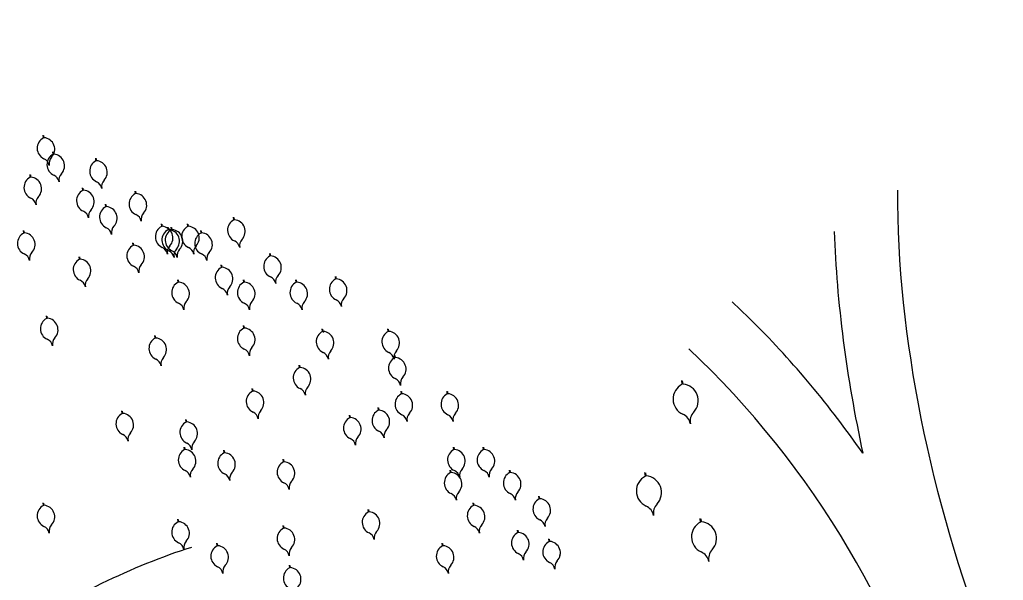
# Model space of a CAD drawing. Extents: x 3907.4 to 3911.57, y -3054.42 to -3053.7.
# Drawn here: x 3907.72036 to 3907.72949, y -3054.04517 to -3054.03997 of the extents above; entities that cross this region are included whole.
import ezdxf

# ---------------------------------------------------------------- set-up
doc = ezdxf.new("R2010")
doc.units = 0
doc.header["$LTSCALE"] = 2
doc.header["$MEASUREMENT"] = 0
doc.layers.add('AĞAÇ', color=9, linetype='CONTINUOUS')

msp = doc.modelspace()

# ---------------------------------------------------------------- linework, layer by layer
at = {"layer": 'AĞAÇ'}
for p, q in [((3907.720584186196, -3054.041063545716), (3907.720581161921, -3054.041039716422)), ((3907.720589970242, -3054.041062403459), (3907.720587373066, -3054.041041939433)), ((3907.720675576913, -3054.041215752695), (3907.720672552637, -3054.041191923402)), ((3907.720681360958, -3054.041214610439), (3907.720678763782, -3054.041194146413)), ((3907.721071603055, -3054.041276635487), (3907.72106857878, -3054.041252806194)), ((3907.7210773871, -3054.041275493231), (3907.721074789925, -3054.041255029205)), ((3907.720462331982, -3054.041428842467), (3907.720459307706, -3054.041405013174)), ((3907.720468116027, -3054.041427700211), (3907.720465518851, -3054.041407236185)), ((3907.720949748841, -3054.04155060805), (3907.720946724565, -3054.041526778758)), ((3907.720955532885, -3054.041549465794), (3907.72095293571, -3054.041529001768)), ((3907.7214371657, -3054.041581049446), (3907.721434141424, -3054.041557220153)), ((3907.721442949744, -3054.04157990719), (3907.721440352569, -3054.041559443164)), ((3907.721162993771, -3054.0417028149), (3907.721159969496, -3054.041678985606)), ((3907.721168777817, -3054.041701672643), (3907.721166180641, -3054.041681208617)), ((3907.72235107242, -3054.041824580483), (3907.722348048145, -3054.04180075119)), ((3907.722356856465, -3054.041823438227), (3907.72235425929, -3054.041802974201)), ((3907.721680874129, -3054.041885463275), (3907.721677849853, -3054.041861633982)), ((3907.721686658174, -3054.041884321019), (3907.721684060999, -3054.041863856993)), ((3907.721741801347, -3054.041915904671), (3907.721738777071, -3054.041892075378)), ((3907.721747585392, -3054.041914762415), (3907.721744988216, -3054.041894298389)), ((3907.721772264845, -3054.041915904671), (3907.72176924057, -3054.041892075378)), ((3907.72177804889, -3054.041914762415), (3907.721775451715, -3054.041894298389)), ((3907.721924582558, -3054.041885463275), (3907.721921558283, -3054.041861633982)), ((3907.721930366603, -3054.041884321019), (3907.721927769428, -3054.041863856993)), ((3907.720401404764, -3054.041946346067), (3907.720398380488, -3054.041922516774)), ((3907.720407188809, -3054.041945203811), (3907.720404591633, -3054.041924739785)), ((3907.722046436994, -3054.041946346067), (3907.722043412718, -3054.041922516774)), ((3907.722052221039, -3054.041945203811), (3907.722049623864, -3054.041924739785)), ((3907.721416300193, -3054.042060620452), (3907.721413275917, -3054.042036791159)), ((3907.721422084237, -3054.042059478196), (3907.721419487062, -3054.04203901417)), ((3907.720919285342, -3054.042189877235), (3907.720916261067, -3054.042166047941)), ((3907.720925069387, -3054.042188734978), (3907.720922472212, -3054.042168270953)), ((3907.722686171566, -3054.042159435839), (3907.72268314729, -3054.042135606545)), ((3907.722691955611, -3054.042158293582), (3907.722689358436, -3054.042137829556)), ((3907.72223673062, -3054.042265578719), (3907.722233706344, -3054.042241749426)), ((3907.722242514665, -3054.042264436463), (3907.722239917489, -3054.042243972437)), ((3907.723295442861, -3054.04237252561), (3907.723292418586, -3054.042348696317)), ((3907.723301226906, -3054.042371383354), (3907.72329862973, -3054.042350919328)), ((3907.721833192063, -3054.042402967006), (3907.721830167788, -3054.042379137713)), ((3907.721838976108, -3054.04240182475), (3907.721836378933, -3054.042381360724)), ((3907.722442463137, -3054.042402967006), (3907.722439438861, -3054.042379137713)), ((3907.722448247182, -3054.04240182475), (3907.722445650006, -3054.042381360724)), ((3907.722929879996, -3054.042402967006), (3907.72292685572, -3054.042379137713)), ((3907.722935664041, -3054.04240182475), (3907.722933066865, -3054.042381360724)), ((3907.720614649695, -3054.042737822362), (3907.720611625419, -3054.042713993068)), ((3907.72062043374, -3054.042736680105), (3907.720617836565, -3054.042716216079)), ((3907.722442463137, -3054.042829146549), (3907.722439438861, -3054.042805317256)), ((3907.722448247182, -3054.042828004293), (3907.722445650006, -3054.042807540267)), ((3907.721621407633, -3054.042921445644), (3907.721618383358, -3054.042897616351)), ((3907.721627191679, -3054.042920303388), (3907.721624594503, -3054.042899839362)), ((3907.723173588425, -3054.042859587945), (3907.723170564149, -3054.042835758652)), ((3907.72317937247, -3054.042858445689), (3907.723176775295, -3054.042837981663)), ((3907.72378285972, -3054.042859587945), (3907.723779835444, -3054.042835758652)), ((3907.723788643765, -3054.042858445689), (3907.723786046589, -3054.042837981663)), ((3907.723843786717, -3054.043103119113), (3907.723840762441, -3054.04307928982)), ((3907.723849570762, -3054.043101976857), (3907.723846973586, -3054.043081512831)), ((3907.722960343715, -3054.043194443301), (3907.72295731944, -3054.043170614008)), ((3907.72296612776, -3054.043193301045), (3907.722963530585, -3054.043172837019)), ((3907.726509723186, -3054.043349841495), (3907.726505402792, -3054.043315799648)), ((3907.726517986107, -3054.043348209701), (3907.726514275857, -3054.043318975378)), ((3907.72252388117, -3054.043413345773), (3907.722520856894, -3054.04338951648)), ((3907.722529665215, -3054.043412203517), (3907.722527068039, -3054.043391739491)), ((3907.723904713935, -3054.043437974468), (3907.723901689659, -3054.043414145175)), ((3907.723910497979, -3054.043436832212), (3907.723907900804, -3054.043416368186)), ((3907.724331203797, -3054.043437974468), (3907.724328179521, -3054.043414145175)), ((3907.724336987842, -3054.043436832212), (3907.724334390666, -3054.043416368186)), ((3907.721315311485, -3054.043620622844), (3907.721312287209, -3054.043596793551)), ((3907.72132109553, -3054.043619480587), (3907.721318498354, -3054.043599016562)), ((3907.723426354706, -3054.043659295772), (3907.72342333043, -3054.043635466478)), ((3907.723432138751, -3054.043658153515), (3907.723429541576, -3054.04363768949)), ((3907.723691469003, -3054.043590181448), (3907.723688444728, -3054.043566352155)), ((3907.723697253049, -3054.043589039192), (3907.723694655873, -3054.043568575166)), ((3907.721908558405, -3054.043700287504), (3907.721905534129, -3054.04367645821)), ((3907.72191434245, -3054.043699145248), (3907.721911745274, -3054.043678681222)), ((3907.72189411906, -3054.043955478199), (3907.721891094784, -3054.043931648906)), ((3907.721899903105, -3054.043954335943), (3907.721897305929, -3054.043933871917)), ((3907.722259681704, -3054.043985919595), (3907.722256657428, -3054.043962090302)), ((3907.722265465749, -3054.043984777339), (3907.722262868574, -3054.043964313313)), ((3907.724392130794, -3054.043955478199), (3907.724389106518, -3054.043931648906)), ((3907.724397914838, -3054.043954335943), (3907.724395317663, -3054.043933871917)), ((3907.724666302942, -3054.043955478199), (3907.724663278667, -3054.043931648906)), ((3907.724672086988, -3054.043954335943), (3907.724669489812, -3054.043933871917)), ((3907.72281103172, -3054.044069212567), (3907.722808007444, -3054.044045383274)), ((3907.722816815765, -3054.044068070311), (3907.72281421859, -3054.044047606285)), ((3907.724361667295, -3054.044168567971), (3907.72435864302, -3054.044144738677)), ((3907.72436745134, -3054.044167425714), (3907.724364854165, -3054.044146961689)), ((3907.724910011372, -3054.044168567971), (3907.724906987096, -3054.044144738677)), ((3907.724915795417, -3054.044167425714), (3907.724913198241, -3054.044146961689)), ((3907.726168878851, -3054.044201332595), (3907.726164558457, -3054.044167290747)), ((3907.726177141772, -3054.0441997008), (3907.726173431522, -3054.044170466477)), ((3907.720584186196, -3054.04447298193), (3907.720581161921, -3054.044449152637)), ((3907.720589970242, -3054.044471839674), (3907.720587373066, -3054.044451375648)), ((3907.724574912226, -3054.04447298193), (3907.72457188795, -3054.044449152637)), ((3907.724580696271, -3054.044471839674), (3907.724578099096, -3054.044451375648)), ((3907.725184183299, -3054.044412099138), (3907.725181159024, -3054.044388269845)), ((3907.725189967345, -3054.044410956882), (3907.725187370169, -3054.044390492856)), ((3907.723600078287, -3054.044533864722), (3907.723597054011, -3054.044510035429)), ((3907.723605862332, -3054.044532722466), (3907.723603265157, -3054.04451225844)), ((3907.721833192063, -3054.04462518891), (3907.721830167788, -3054.044601359617)), ((3907.721838976108, -3054.044624046654), (3907.721836378933, -3054.044603582628)), ((3907.726680145353, -3054.044627078144), (3907.726675824959, -3054.044593036297)), ((3907.726688408274, -3054.04462544635), (3907.726684698024, -3054.044596212027)), ((3907.72281103172, -3054.044684087761), (3907.722808007444, -3054.044660258468)), ((3907.722816815765, -3054.044682945505), (3907.72281421859, -3054.044662481479)), ((3907.724985172451, -3054.044725079492), (3907.724982148176, -3054.0447012502)), ((3907.724990956496, -3054.044723937236), (3907.724988359321, -3054.04470347321)), ((3907.722195708955, -3054.044848054426), (3907.722192684679, -3054.044824225133)), ((3907.722201493, -3054.04484691217), (3907.722198895824, -3054.044826448144)), ((3907.724287806577, -3054.044848054426), (3907.724284782302, -3054.044824225133)), ((3907.724293590622, -3054.04484691217), (3907.724290993447, -3054.044826448144)), ((3907.725275574016, -3054.044807837286), (3907.725272549741, -3054.044784007992)), ((3907.725281358061, -3054.044806695029), (3907.725278760885, -3054.044786231003)), ((3907.722868952999, -3054.045051368453), (3907.722865928723, -3054.04502753916)), ((3907.722874737044, -3054.045050226197), (3907.722872139868, -3054.045029762171))]:
    msp.add_line(p, q, dxfattribs=at)
for centre, radius, start, end in [((3907.720633251005, -3054.04115956646), 0.0001078301389786131, 117.0661848723325, 245.5617558112027), ((3907.720581090387, -3054.041169867347), 0.0001078301389786131, 316.7807498823022, 85.276320846058), ((3907.720552788677, -3054.041336630428), 8.665851140014274e-05, 11.1712527772592, 65.56175581120272), ((3907.720724641722, -3054.04131177344), 0.0001078301389786131, 117.0661848723325, 245.5617558112027), ((3907.720722821773, -3054.041303051616), 8.665851140014274e-05, 136.7807498823022, 191.1712527772592), ((3907.720672481104, -3054.041322074326), 0.0001078301389786131, 316.7807498823022, 85.276320846058), ((3907.721068507246, -3054.041382957118), 0.0001078301389786131, 316.7807498823022, 85.276320846058), ((3907.721120667864, -3054.041372656231), 0.0001078301389786131, 117.0661848723325, 245.5617558112027), ((3907.720511396791, -3054.041524863211), 0.0001078301389786131, 117.0661848723325, 245.5617558112027), ((3907.720459236173, -3054.041535164098), 0.0001078301389786131, 316.7807498823022, 85.276320846058), ((3907.720644179393, -3054.041488837408), 8.665851140014274e-05, 11.1712527772592, 65.56175581120272), ((3907.720814212489, -3054.041455258595), 8.665851140014274e-05, 136.7807498823022, 191.1712527772592), ((3907.721210238632, -3054.041516141387), 8.665851140014274e-05, 136.7807498823022, 191.1712527772592), ((3907.720946653032, -3054.041656929682), 0.0001078301389786131, 316.7807498823022, 85.276320846058), ((3907.721040205536, -3054.0415497202), 8.665851140014274e-05, 11.1712527772592, 65.56175581120272), ((3907.720430934462, -3054.041701927179), 8.665851140014274e-05, 11.1712527772592, 65.56175581120272), ((3907.720600967558, -3054.041668348367), 8.665851140014274e-05, 136.7807498823022, 191.1712527772592), ((3907.72099881365, -3054.041646628795), 0.0001078301389786131, 117.0661848723325, 245.5617558112027), ((3907.721486230509, -3054.041677070191), 0.0001078301389786131, 117.0661848723325, 245.5617558112027), ((3907.72143406989, -3054.041687371077), 0.0001078301389786131, 316.7807498823022, 85.276320846058), ((3907.721088384417, -3054.04179011395), 8.665851140014274e-05, 136.7807498823022, 191.1712527772592), ((3907.721212058581, -3054.041798835644), 0.0001078301389786131, 117.0661848723325, 245.5617558112027), ((3907.721159897962, -3054.04180913653), 0.0001078301389786131, 316.7807498823022, 85.276320846058), ((3907.720918351321, -3054.041823692763), 8.665851140014274e-05, 11.1712527772592, 65.56175581120272), ((3907.72140576818, -3054.041854134159), 8.665851140014274e-05, 11.1712527772592, 65.56175581120272), ((3907.721575801276, -3054.041820555346), 8.665851140014274e-05, 136.7807498823022, 191.1712527772592), ((3907.722347976611, -3054.041930902114), 0.0001078301389786131, 316.7807498823022, 85.276320846058), ((3907.721131596252, -3054.041975899612), 8.665851140014274e-05, 11.1712527772592, 65.56175581120272), ((3907.721301629348, -3054.0419423208), 8.665851140014274e-05, 136.7807498823022, 191.1712527772592), ((3907.721729938938, -3054.04198148402), 0.0001078301389786131, 117.0661848723325, 245.5617558112027), ((3907.72167777832, -3054.041991784906), 0.0001078301389786131, 316.7807498823022, 85.276320846058), ((3907.721738705538, -3054.042022226302), 0.0001078301389786131, 316.7807498823022, 85.276320846058), ((3907.721769169036, -3054.042022226302), 0.0001078301389786131, 316.7807498823022, 85.276320846058), ((3907.721973647368, -3054.04198148402), 0.0001078301389786131, 117.0661848723325, 245.5617558112027), ((3907.721921486749, -3054.041991784906), 0.0001078301389786131, 316.7807498823022, 85.276320846058), ((3907.72240013723, -3054.041920601228), 0.0001078301389786131, 117.0661848723325, 245.5617558112027), ((3907.720450469573, -3054.042042366812), 0.0001078301389786131, 117.0661848723325, 245.5617558112027), ((3907.720398308955, -3054.042052667698), 0.0001078301389786131, 316.7807498823022, 85.276320846058), ((3907.721790866156, -3054.042011925415), 0.0001078301389786131, 117.0661848723325, 245.5617558112027), ((3907.721821329654, -3054.042011925415), 0.0001078301389786131, 117.0661848723325, 245.5617558112027), ((3907.722095501803, -3054.042042366812), 0.0001078301389786131, 117.0661848723325, 245.5617558112027), ((3907.722043341185, -3054.042052667698), 0.0001078301389786131, 316.7807498823022, 85.276320846058), ((3907.722489707997, -3054.042064086383), 8.665851140014274e-05, 136.7807498823022, 191.1712527772592), ((3907.721465365002, -3054.042156641196), 0.0001078301389786131, 117.0661848723325, 245.5617558112027), ((3907.721413204384, -3054.042166942083), 0.0001078301389786131, 316.7807498823022, 85.276320846058), ((3907.721649476609, -3054.042158547988), 8.665851140014274e-05, 11.1712527772592, 65.56175581120272), ((3907.721819509705, -3054.042124969175), 8.665851140014274e-05, 136.7807498823022, 191.1712527772592), ((3907.721880436923, -3054.042155410571), 8.665851140014274e-05, 136.7807498823022, 191.1712527772592), ((3907.721910900421, -3054.042155410571), 8.665851140014274e-05, 136.7807498823022, 191.1712527772592), ((3907.721893185038, -3054.042158547988), 8.665851140014274e-05, 11.1712527772592, 65.56175581120272), ((3907.722063218135, -3054.042124969175), 8.665851140014274e-05, 136.7807498823022, 191.1712527772592), ((3907.722319674901, -3054.042097665196), 8.665851140014274e-05, 11.1712527772592, 65.56175581120272), ((3907.720370007244, -3054.042219430779), 8.665851140014274e-05, 11.1712527772592, 65.56175581120272), ((3907.72054004034, -3054.042185851967), 8.665851140014274e-05, 136.7807498823022, 191.1712527772592), ((3907.720916189533, -3054.042296198866), 0.0001078301389786131, 316.7807498823022, 85.276320846058), ((3907.721710403827, -3054.042188989384), 8.665851140014274e-05, 11.1712527772592, 65.56175581120272), ((3907.721740867325, -3054.042188989384), 8.665851140014274e-05, 11.1712527772592, 65.56175581120272), ((3907.722015039475, -3054.042219430779), 8.665851140014274e-05, 11.1712527772592, 65.56175581120272), ((3907.72218507257, -3054.042185851967), 8.665851140014274e-05, 136.7807498823022, 191.1712527772592), ((3907.722735236375, -3054.042255456583), 0.0001078301389786131, 117.0661848723325, 245.5617558112027), ((3907.722683075757, -3054.04226575747), 0.0001078301389786131, 316.7807498823022, 85.276320846058), ((3907.720968350151, -3054.042285897979), 0.0001078301389786131, 117.0661848723325, 245.5617558112027), ((3907.721384902673, -3054.042333705165), 8.665851140014274e-05, 11.1712527772592, 65.56175581120272), ((3907.721554935769, -3054.042300126352), 8.665851140014274e-05, 136.7807498823022, 191.1712527772592), ((3907.722285795429, -3054.042361599464), 0.0001078301389786131, 117.0661848723325, 245.5617558112027), ((3907.722233634811, -3054.04237190035), 0.0001078301389786131, 316.7807498823022, 85.276320846058), ((3907.721057920919, -3054.042429383135), 8.665851140014274e-05, 136.7807498823022, 191.1712527772592), ((3907.722654774047, -3054.042432520551), 8.665851140014274e-05, 11.1712527772592, 65.56175581120272), ((3907.722824807142, -3054.042398941739), 8.665851140014274e-05, 136.7807498823022, 191.1712527772592), ((3907.723292347052, -3054.042478847241), 0.0001078301389786131, 316.7807498823022, 85.276320846058), ((3907.720887887822, -3054.042462961947), 8.665851140014274e-05, 11.1712527772592, 65.56175581120272), ((3907.721882256873, -3054.042498987751), 0.0001078301389786131, 117.0661848723325, 245.5617558112027), ((3907.721830096254, -3054.042509288637), 0.0001078301389786131, 316.7807498823022, 85.276320846058), ((3907.7222053331, -3054.042538663432), 8.665851140014274e-05, 11.1712527772592, 65.56175581120272), ((3907.722375366196, -3054.042505084619), 8.665851140014274e-05, 136.7807498823022, 191.1712527772592), ((3907.722491527946, -3054.042498987751), 0.0001078301389786131, 117.0661848723325, 245.5617558112027), ((3907.722439367328, -3054.042509288637), 0.0001078301389786131, 316.7807498823022, 85.276320846058), ((3907.722978944805, -3054.042498987751), 0.0001078301389786131, 117.0661848723325, 245.5617558112027), ((3907.722926784187, -3054.042509288637), 0.0001078301389786131, 316.7807498823022, 85.276320846058), ((3907.72334450767, -3054.042468546355), 0.0001078301389786131, 117.0661848723325, 245.5617558112027), ((3907.723434078437, -3054.04261203151), 8.665851140014274e-05, 136.7807498823022, 191.1712527772592), ((3907.721801794543, -3054.042676051719), 8.665851140014274e-05, 11.1712527772592, 65.56175581120272), ((3907.72197182764, -3054.042642472906), 8.665851140014274e-05, 136.7807498823022, 191.1712527772592), ((3907.722411065617, -3054.042676051719), 8.665851140014274e-05, 11.1712527772592, 65.56175581120272), ((3907.722581098713, -3054.042642472906), 8.665851140014274e-05, 136.7807498823022, 191.1712527772592), ((3907.722898482476, -3054.042676051719), 8.665851140014274e-05, 11.1712527772592, 65.56175581120272), ((3907.723068515572, -3054.042642472906), 8.665851140014274e-05, 136.7807498823022, 191.1712527772592), ((3907.723264045341, -3054.042645610323), 8.665851140014274e-05, 11.1712527772592, 65.56175581120272), ((3907.720611553886, -3054.042844143993), 0.0001078301389786131, 316.7807498823022, 85.276320846058), ((3907.720663714504, -3054.042833843106), 0.0001078301389786131, 117.0661848723325, 245.5617558112027), ((3907.722439367328, -3054.042935468181), 0.0001078301389786131, 316.7807498823022, 85.276320846058), ((3907.720753285271, -3054.042977328262), 8.665851140014274e-05, 136.7807498823022, 191.1712527772592), ((3907.722491527946, -3054.042925167294), 0.0001078301389786131, 117.0661848723325, 245.5617558112027), ((3907.723222653234, -3054.04295560869), 0.0001078301389786131, 117.0661848723325, 245.5617558112027), ((3907.723170492616, -3054.042965909576), 0.0001078301389786131, 316.7807498823022, 85.276320846058), ((3907.723831924529, -3054.04295560869), 0.0001078301389786131, 117.0661848723325, 245.5617558112027), ((3907.723779763911, -3054.042965909576), 0.0001078301389786131, 316.7807498823022, 85.276320846058), ((3907.720583252175, -3054.043010907074), 8.665851140014274e-05, 11.1712527772592, 65.56175581120272), ((3907.721670472443, -3054.043017466389), 0.0001078301389786131, 117.0661848723325, 245.5617558112027), ((3907.721618311824, -3054.043027767275), 0.0001078301389786131, 316.7807498823022, 85.276320846058), ((3907.722581098713, -3054.043068652449), 8.665851140014274e-05, 136.7807498823022, 191.1712527772592), ((3907.72176004321, -3054.043160951544), 8.665851140014274e-05, 136.7807498823022, 191.1712527772592), ((3907.722411065617, -3054.043102231262), 8.665851140014274e-05, 11.1712527772592, 65.56175581120272), ((3907.723142190905, -3054.043132672658), 8.665851140014274e-05, 11.1712527772592, 65.56175581120272), ((3907.723312224001, -3054.043099093845), 8.665851140014274e-05, 136.7807498823022, 191.1712527772592), ((3907.7237514622, -3054.043132672658), 8.665851140014274e-05, 11.1712527772592, 65.56175581120272), ((3907.723921495296, -3054.043099093845), 8.665851140014274e-05, 136.7807498823022, 191.1712527772592), ((3907.721590010114, -3054.043194530357), 8.665851140014274e-05, 11.1712527772592, 65.56175581120272), ((3907.723892851526, -3054.043199139857), 0.0001078301389786131, 117.0661848723325, 245.5617558112027), ((3907.723840690907, -3054.043209440744), 0.0001078301389786131, 316.7807498823022, 85.276320846058), ((3907.723009408524, -3054.043290464045), 0.0001078301389786131, 117.0661848723325, 245.5617558112027), ((3907.722957247906, -3054.043300764932), 0.0001078301389786131, 316.7807498823022, 85.276320846058), ((3907.723982422293, -3054.043342625013), 8.665851140014274e-05, 136.7807498823022, 191.1712527772592), ((3907.723098979292, -3054.043433949201), 8.665851140014274e-05, 136.7807498823022, 191.1712527772592), ((3907.723812389197, -3054.043376203826), 8.665851140014274e-05, 11.1712527772592, 65.56175581120272), ((3907.72657981577, -3054.043487013987), 0.000154043055683673, 117.0661848723325, 245.5617558112027), ((3907.726505300601, -3054.043501729539), 0.000154043055683673, 316.7807498823022, 85.276320846058), ((3907.722572945979, -3054.043509366517), 0.0001078301389786131, 117.0661848723325, 245.5617558112027), ((3907.722520785361, -3054.043519667404), 0.0001078301389786131, 316.7807498823022, 85.276320846058), ((3907.722928946196, -3054.043467528013), 8.665851140014274e-05, 11.1712527772592, 65.56175581120272), ((3907.723953778744, -3054.043533995213), 0.0001078301389786131, 117.0661848723325, 245.5617558112027), ((3907.723901618126, -3054.043544296099), 0.0001078301389786131, 316.7807498823022, 85.276320846058), ((3907.724380268606, -3054.043533995213), 0.0001078301389786131, 117.0661848723325, 245.5617558112027), ((3907.724328107988, -3054.043544296099), 0.0001078301389786131, 316.7807498823022, 85.276320846058), ((3907.721364376294, -3054.043716643588), 0.0001078301389786131, 117.0661848723325, 245.5617558112027), ((3907.721312215675, -3054.043726944475), 0.0001078301389786131, 316.7807498823022, 85.276320846058), ((3907.72249248365, -3054.043686430485), 8.665851140014274e-05, 11.1712527772592, 65.56175581120272), ((3907.722662516746, -3054.043652851673), 8.665851140014274e-05, 136.7807498823022, 191.1712527772592), ((3907.723740533813, -3054.043686202192), 0.0001078301389786131, 117.0661848723325, 245.5617558112027), ((3907.723688373194, -3054.043696503079), 0.0001078301389786131, 316.7807498823022, 85.276320846058), ((3907.723873316415, -3054.043711059181), 8.665851140014274e-05, 11.1712527772592, 65.56175581120272), ((3907.724043349511, -3054.043677480368), 8.665851140014274e-05, 136.7807498823022, 191.1712527772592), ((3907.724299806277, -3054.043711059181), 8.665851140014274e-05, 11.1712527772592, 65.56175581120272), ((3907.724469839373, -3054.043677480368), 8.665851140014274e-05, 136.7807498823022, 191.1712527772592), ((3907.726464869586, -3054.043739962513), 0.0001237978734287271, 11.1712527772592, 65.56175581120272), ((3907.726707774009, -3054.043691992781), 0.0001237978734287271, 136.7807498823022, 191.1712527772592), ((3907.721957623214, -3054.043796308248), 0.0001078301389786131, 117.0661848723325, 245.5617558112027), ((3907.721905462596, -3054.043806609135), 0.0001078301389786131, 316.7807498823022, 85.276320846058), ((3907.723475419515, -3054.043755316516), 0.0001078301389786131, 117.0661848723325, 245.5617558112027), ((3907.723423258897, -3054.043765617403), 0.0001078301389786131, 316.7807498823022, 85.276320846058), ((3907.721283913965, -3054.043893707556), 8.665851140014274e-05, 11.1712527772592, 65.56175581120272), ((3907.721453947061, -3054.043860128744), 8.665851140014274e-05, 136.7807498823022, 191.1712527772592), ((3907.723660071484, -3054.04386326616), 8.665851140014274e-05, 11.1712527772592, 65.56175581120272), ((3907.72383010458, -3054.043829687348), 8.665851140014274e-05, 136.7807498823022, 191.1712527772592), ((3907.721877160885, -3054.043973372216), 8.665851140014274e-05, 11.1712527772592, 65.56175581120272), ((3907.722047193981, -3054.043939793404), 8.665851140014274e-05, 136.7807498823022, 191.1712527772592), ((3907.723394957186, -3054.043932380484), 8.665851140014274e-05, 11.1712527772592, 65.56175581120272), ((3907.723564990282, -3054.043898801672), 8.665851140014274e-05, 136.7807498823022, 191.1712527772592), ((3907.721943183869, -3054.044051498944), 0.0001078301389786131, 117.0661848723325, 245.5617558112027), ((3907.721891023251, -3054.04406179983), 0.0001078301389786131, 316.7807498823022, 85.276320846058), ((3907.722308746513, -3054.04408194034), 0.0001078301389786131, 117.0661848723325, 245.5617558112027), ((3907.722256585895, -3054.044092241226), 0.0001078301389786131, 316.7807498823022, 85.276320846058), ((3907.724441195603, -3054.044051498944), 0.0001078301389786131, 117.0661848723325, 245.5617558112027), ((3907.724389034984, -3054.04406179983), 0.0001078301389786131, 316.7807498823022, 85.276320846058), ((3907.724715367752, -3054.044051498944), 0.0001078301389786131, 117.0661848723325, 245.5617558112027), ((3907.724663207133, -3054.04406179983), 0.0001078301389786131, 316.7807498823022, 85.276320846058), ((3907.722860096529, -3054.044165233312), 0.0001078301389786131, 117.0661848723325, 245.5617558112027), ((3907.722807935911, -3054.044175534198), 0.0001078301389786131, 316.7807498823022, 85.276320846058), ((3907.72186272154, -3054.044228562912), 8.665851140014274e-05, 11.1712527772592, 65.56175581120272), ((3907.722032754636, -3054.044194984099), 8.665851140014274e-05, 136.7807498823022, 191.1712527772592), ((3907.722228284184, -3054.044259004308), 8.665851140014274e-05, 11.1712527772592, 65.56175581120272), ((3907.72239831728, -3054.044225425495), 8.665851140014274e-05, 136.7807498823022, 191.1712527772592), ((3907.724410732104, -3054.044264588715), 0.0001078301389786131, 117.0661848723325, 245.5617558112027), ((3907.724358571486, -3054.044274889602), 0.0001078301389786131, 316.7807498823022, 85.276320846058), ((3907.724360733274, -3054.044228562912), 8.665851140014274e-05, 11.1712527772592, 65.56175581120272), ((3907.72453076637, -3054.044194984099), 8.665851140014274e-05, 136.7807498823022, 191.1712527772592), ((3907.724634905423, -3054.044228562912), 8.665851140014274e-05, 11.1712527772592, 65.56175581120272), ((3907.724804938519, -3054.044194984099), 8.665851140014274e-05, 136.7807498823022, 191.1712527772592), ((3907.724959076181, -3054.044264588715), 0.0001078301389786131, 117.0661848723325, 245.5617558112027), ((3907.724906915563, -3054.044274889602), 0.0001078301389786131, 316.7807498823022, 85.276320846058), ((3907.7227796342, -3054.04434229728), 8.665851140014274e-05, 11.1712527772592, 65.56175581120272), ((3907.722949667296, -3054.044308718467), 8.665851140014274e-05, 136.7807498823022, 191.1712527772592), ((3907.726238971436, -3054.044338505087), 0.000154043055683673, 117.0661848723325, 245.5617558112027), ((3907.726164456266, -3054.044353220639), 0.000154043055683673, 316.7807498823022, 85.276320846058), ((3907.724330269775, -3054.044441652683), 8.665851140014274e-05, 11.1712527772592, 65.56175581120272), ((3907.724500302872, -3054.044408073871), 8.665851140014274e-05, 136.7807498823022, 191.1712527772592), ((3907.724878613852, -3054.044441652683), 8.665851140014274e-05, 11.1712527772592, 65.56175581120272), ((3907.725048646948, -3054.044408073871), 8.665851140014274e-05, 136.7807498823022, 191.1712527772592), ((3907.725233248109, -3054.044508119883), 0.0001078301389786131, 117.0661848723325, 245.5617558112027), ((3907.72518108749, -3054.044518420769), 0.0001078301389786131, 316.7807498823022, 85.276320846058), ((3907.726366929674, -3054.04454348388), 0.0001237978734287271, 136.7807498823022, 191.1712527772592), ((3907.720633251005, -3054.044569002675), 0.0001078301389786131, 117.0661848723325, 245.5617558112027), ((3907.720581090387, -3054.044579303561), 0.0001078301389786131, 316.7807498823022, 85.276320846058), ((3907.723649143096, -3054.044629885467), 0.0001078301389786131, 117.0661848723325, 245.5617558112027), ((3907.723596982478, -3054.044640186353), 0.0001078301389786131, 316.7807498823022, 85.276320846058), ((3907.724623977035, -3054.044569002675), 0.0001078301389786131, 117.0661848723325, 245.5617558112027), ((3907.724571816417, -3054.044579303561), 0.0001078301389786131, 316.7807498823022, 85.276320846058), ((3907.726124025251, -3054.044591453613), 0.0001237978734287271, 11.1712527772592, 65.56175581120272), ((3907.720722821773, -3054.04471248783), 8.665851140014274e-05, 136.7807498823022, 191.1712527772592), ((3907.721882256873, -3054.044721209655), 0.0001078301389786131, 117.0661848723325, 245.5617558112027), ((3907.721830096254, -3054.044731510541), 0.0001078301389786131, 316.7807498823022, 85.276320846058), ((3907.724713547802, -3054.04471248783), 8.665851140014274e-05, 136.7807498823022, 191.1712527772592), ((3907.72515278578, -3054.044685183851), 8.665851140014274e-05, 11.1712527772592, 65.56175581120272), ((3907.725322818876, -3054.044651605038), 8.665851140014274e-05, 136.7807498823022, 191.1712527772592), ((3907.726750237937, -3054.044764250636), 0.000154043055683673, 117.0661848723325, 245.5617558112027), ((3907.726675722769, -3054.044778966188), 0.000154043055683673, 316.7807498823022, 85.276320846058), ((3907.720552788677, -3054.044746066643), 8.665851140014274e-05, 11.1712527772592, 65.56175581120272), ((3907.722860096529, -3054.044780108505), 0.0001078301389786131, 117.0661848723325, 245.5617558112027), ((3907.722807935911, -3054.044790409392), 0.0001078301389786131, 316.7807498823022, 85.276320846058), ((3907.723568680768, -3054.044806949435), 8.665851140014274e-05, 11.1712527772592, 65.56175581120272), ((3907.723738713863, -3054.044773370622), 8.665851140014274e-05, 136.7807498823022, 191.1712527772592), ((3907.724543514707, -3054.044746066643), 8.665851140014274e-05, 11.1712527772592, 65.56175581120272), ((3907.72503423726, -3054.044821100237), 0.0001078301389786131, 117.0661848723325, 245.5617558112027), ((3907.724982076642, -3054.044831401123), 0.0001078301389786131, 316.7807498823022, 85.276320846058), ((3907.721801794543, -3054.044898273622), 8.665851140014274e-05, 11.1712527772592, 65.56175581120272), ((3907.72197182764, -3054.04486469481), 8.665851140014274e-05, 136.7807498823022, 191.1712527772592), ((3907.725324638825, -3054.04490385803), 0.0001078301389786131, 117.0661848723325, 245.5617558112027), ((3907.725272478207, -3054.044914158917), 0.0001078301389786131, 316.7807498823022, 85.276320846058), ((3907.722244773764, -3054.044944075171), 0.0001078301389786131, 117.0661848723325, 245.5617558112027), ((3907.722192613146, -3054.044954376057), 0.0001078301389786131, 316.7807498823022, 85.276320846058), ((3907.7227796342, -3054.044957172473), 8.665851140014274e-05, 11.1712527772592, 65.56175581120272), ((3907.722949667296, -3054.044923593661), 8.665851140014274e-05, 136.7807498823022, 191.1712527772592), ((3907.724336871386, -3054.044944075171), 0.0001078301389786131, 117.0661848723325, 245.5617558112027), ((3907.724284710768, -3054.044954376057), 0.0001078301389786131, 316.7807498823022, 85.276320846058), ((3907.724953774932, -3054.044998164205), 8.665851140014274e-05, 11.1712527772592, 65.56175581120272), ((3907.725123808028, -3054.044964585392), 8.665851140014274e-05, 136.7807498823022, 191.1712527772592), ((3907.726635291753, -3054.045017199162), 0.0001237978734287271, 11.1712527772592, 65.56175581120272), ((3907.726878196176, -3054.04496922943), 0.0001237978734287271, 136.7807498823022, 191.1712527772592), ((3907.725244176496, -3054.045080921998), 8.665851140014274e-05, 11.1712527772592, 65.56175581120272), ((3907.725414209592, -3054.045047343186), 8.665851140014274e-05, 136.7807498823022, 191.1712527772592), ((3907.722164311435, -3054.045121139139), 8.665851140014274e-05, 11.1712527772592, 65.56175581120272), ((3907.722334344531, -3054.045087560326), 8.665851140014274e-05, 136.7807498823022, 191.1712527772592), ((3907.722918017808, -3054.045147389198), 0.0001078301389786131, 117.0661848723325, 245.5617558112027), ((3907.72286585719, -3054.045157690084), 0.0001078301389786131, 316.7807498823022, 85.276320846058), ((3907.724256409057, -3054.045121139139), 8.665851140014274e-05, 11.1712527772592, 65.56175581120272), ((3907.724426442153, -3054.045087560326), 8.665851140014274e-05, 136.7807498823022, 191.1712527772592)]:
    msp.add_arc(centre, radius, start, end, dxfattribs=at)
for centre, major_axis, ratio, start_param, end_param in [((3907.731816010985, -3054.044253492369), (0.001901179760492419, -0.005866509054736213), 0.4614173581214452, 4.090442357860956, 8.513059806649377), ((3907.726220704986, -3054.045237473821), (-0.002280173913418057, 0.003154867271532853), 0.4453350109614078, 1.395314490434913, 5.133688623841211)]:
    msp.add_ellipse(centre, major_axis=major_axis, ratio=ratio, start_param=start_param, end_param=end_param, dxfattribs=at)
msp.add_open_spline([(3907.727920178982, -3054.041930960408), (3907.727943382945, -3054.04258885852), (3907.728034291905, -3054.043285977303), (3907.728186251262, -3054.043988411538)], degree=3, dxfattribs=at)
for points, knots in [([(3907.728186251262, -3054.043988411538), (3907.72788230005, -3054.043553574711), (3907.727540637628, -3054.043142831034), (3907.72711119562, -3054.042714627655), (3907.727043016858, -3054.042649015339), (3907.726974316574, -3054.042585272517)], [4.678497523571751, 4.678497523571751, 4.678497523571751, 4.678497523571751, 5.062107430543259, 5.062107430543259, 5.133688623841211, 5.133688623841211, 5.133688623841211, 5.133688623841211]), ([(3907.721956584282, -3054.044862118532), (3907.721406614207, -3054.045037887594), (3907.720834036406, -3054.045317229419), (3907.720076634017, -3054.045804275531), (3907.719859626744, -3054.045959552614), (3907.719655173106, -3054.046122766243)], [4.127287518683607, 4.127287518683607, 4.127287518683607, 4.127287518683607, 4.730047088599244, 4.730047088599244, 4.984732827680614, 4.984732827680614, 4.984732827680614, 4.984732827680614])]:
    msp.add_open_spline(points, degree=3, knots=knots, dxfattribs=at)
for p in [(3907.723180981292, -3054.042863316839), (3907.72537355514, -3054.044933109582)]:
    msp.add_point(p, dxfattribs=at)

doc.saveas('drawing.dxf')
